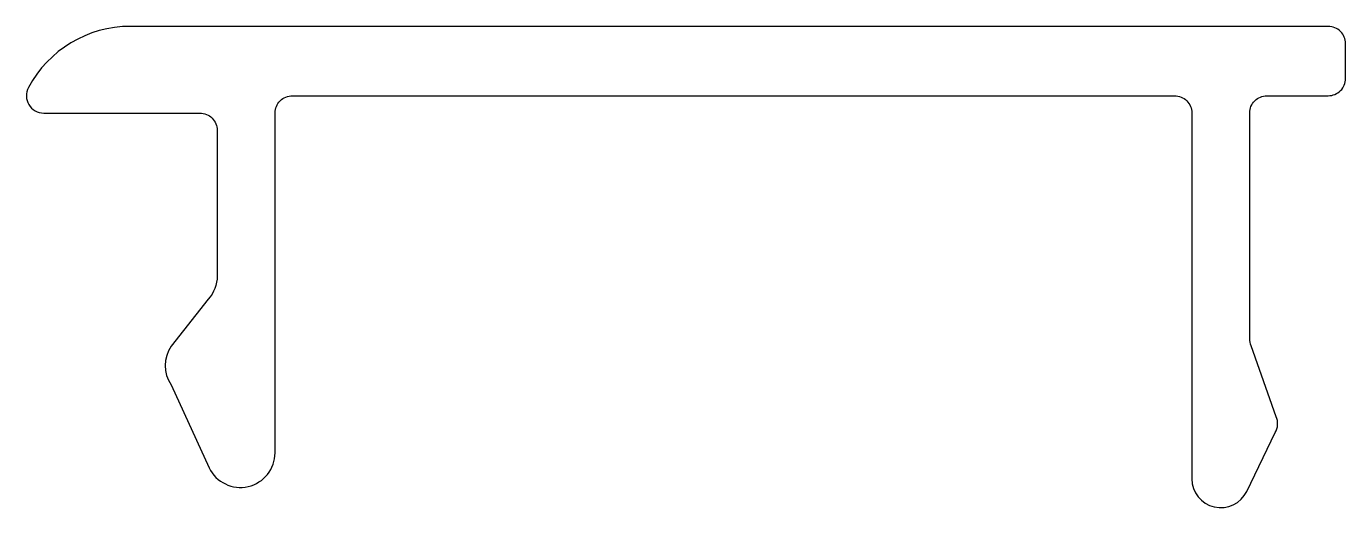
# Model space of a CAD drawing. Extents: x 172.4 to 195.2, y 236.1 to 244.4.
import ezdxf

# ---------------------------------------------------------------- set-up
doc = ezdxf.new("R2010")
doc.units = 0
doc.layers.get('0').update_dxf_attribs({"linetype": 'CONTINUOUS'})

msp = doc.modelspace()

# ---------------------------------------------------------------- linework, layer by layer
at = {"linetype": 'CONTINUOUS'}
msp.add_lwpolyline([(177.015, 243.201), (192.267, 243.201, -0.414214), (192.567, 242.901), (192.567, 236.572, 0.796763), (193.517, 236.354), (194.009, 237.37, 0.244176), (194.025, 237.646), (193.593, 238.874, -0.105639), (193.567, 238.997), (193.567, 242.901, -0.414214), (193.867, 243.201), (194.926, 243.201, 0.414214), (195.226, 243.501), (195.226, 244.101, 0.414214), (194.926, 244.401), (174.215, 244.401, 0.276984), (172.45, 243.342, 0.56619), (172.715, 242.901), (175.415, 242.901, -0.414214), (175.715, 242.601), (175.715, 240.083, -0.186834), (175.559, 239.679), (174.919, 238.864, 0.309512), (174.917, 238.199), (175.575, 236.761, 0.796957), (176.715, 237.022), (176.715, 242.901, -0.414214)], format="xyb", close=True, dxfattribs=at)

doc.saveas('drawing.dxf')
